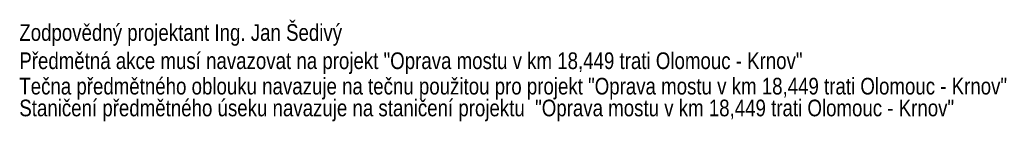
# Model space of a CAD drawing. Header units: millimetres. Extents: x -533422 to -532014, y -1115269 to -1112931.
# Drawn here: x -532843.5 to -532695.9, y -1113789.4 to -1113774.2 of the extents above; entities that cross this region are included whole.
import ezdxf

# ---------------------------------------------------------------- set-up
doc = ezdxf.new("R2010")
doc.units = ezdxf.units.MM
doc.layers.add('Svršek', color=1, linetype='Continuous', lineweight=18)
doc.styles.get("Standard").update_dxf_attribs({"font": 'arial.ttf'})

msp = doc.modelspace()

# ---------------------------------------------------------------- texts
at = {"layer": 'Svršek', "color": 1, "ltscale": 0.5, "width": 0.8}
for s, p in [('Zodpovědný projektant Ing. Jan Šedivý', (-532843.5421, -1113777.343)), ('Předmětná akce musí navazovat na projekt "Oprava mostu v km 18,449 trati Olomouc - Krnov"', (-532843.5421, -1113781.576)), ('Tečna předmětného oblouku navazuje na tečnu použitou pro projekt "Oprava mostu v km 18,449 trati Olomouc - Krnov"', (-532843.5421, -1113785.3922)), ('Staničení předmětného úseku navazuje na staničení projektu  "Oprava mostu v km 18,449 trati Olomouc - Krnov" ', (-532843.5421, -1113788.6641))]:
    msp.add_text(s, height=2.5, dxfattribs=at).set_placement(p)

doc.saveas('drawing.dxf')
